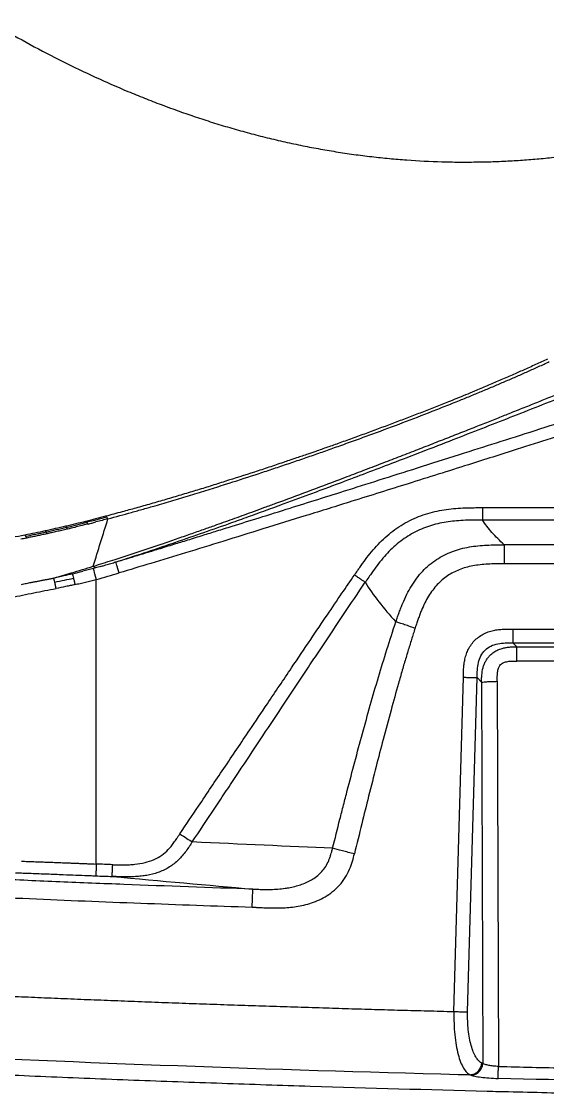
# Model space of a CAD drawing. Extents: x -50 to 28, y -10 to 124.
# Drawn here: x -34.06 to -27.75, y 1.1 to 13.97 of the extents above; entities that cross this region are included whole.
import ezdxf

# ---------------------------------------------------------------- set-up
doc = ezdxf.new("R2010")
doc.units = 0
doc.header["$MEASUREMENT"] = 0
doc.layers.add('GEOMETRY', color=2, linetype='Continuous', lineweight=25)

# ---------------------------------------------------------------- blocks, each defined once
blk = doc.blocks.new('2026 EXCURSION-ENTICE')
at = {"layer": 'GEOMETRY'}
for p, q in [((-17.046, -70.797), (-6.952, -70.797)), ((-21.807, -70.962), (-21.812, -70.963)), ((-6.952, -70.947), (-17.046, -70.947)), ((-7.215, -71.244), (-16.784, -71.244)), ((-7.215, -71.472), (-16.784, -71.472)), ((-21.683, -75.075), (-21.683, -71.659)), ((-17.853, -72.238), (-17.855, -72.245)), ((-16.681, -72.255), (-7.317, -72.255)), ((-16.681, -72.419), (-7.317, -72.419)), ((-16.681, -72.419), (-16.633, -72.468)), ((-16.633, -72.468), (-7.365, -72.468)), ((-7.365, -72.639), (-16.633, -72.639)), ((-17.388, -76.845), (-17.275, -72.833)), ((-17.224, -76.85), (-17.111, -72.837)), ((-17.111, -72.837), (-17.056, -72.894)), ((-17.056, -72.894), (-17.043, -77.469)), ((-16.868, -72.882), (-16.855, -77.504))]:
    blk.add_line(p, q, dxfattribs=at)
for points, knots in [([(-19.803, -75.376), (-20.32, -75.359), (-20.836, -75.34), (-21.608, -75.31), (-21.865, -75.3), (-22.378, -75.278), (-22.634, -75.267), (-23.401, -75.232), (-23.913, -75.208), (-24.683, -75.168), (-24.94, -75.154), (-25.455, -75.125), (-25.712, -75.11), (-26.486, -75.063), (-27.001, -75.029), (-28.031, -74.953), (-28.547, -74.911), (-29.318, -74.841), (-29.575, -74.816), (-29.961, -74.777), (-30.089, -74.763), (-30.281, -74.743), (-30.362, -74.734), (-30.446, -74.724), (-30.466, -74.722), (-30.474, -74.721), (-30.478, -74.721), (-30.49, -74.72), (-30.499, -74.719), (-30.516, -74.717), (-30.524, -74.716), (-30.54, -74.714), (-30.548, -74.713), (-30.571, -74.71), (-30.587, -74.709), (-30.632, -74.703), (-30.661, -74.7), (-30.718, -74.694), (-30.746, -74.69), (-30.804, -74.684), (-30.835, -74.68), (-30.882, -74.674), (-30.898, -74.673), (-30.93, -74.669), (-30.946, -74.667), (-30.993, -74.661), (-31.024, -74.657), (-31.07, -74.651), (-31.085, -74.649), (-31.116, -74.645), (-31.132, -74.643), (-31.155, -74.639), (-31.163, -74.638), (-31.179, -74.635), (-31.187, -74.634), (-31.211, -74.631), (-31.226, -74.628), (-31.273, -74.62), (-31.305, -74.614), (-31.587, -74.562), (-31.833, -74.497), (-32.316, -74.334), (-32.551, -74.235), (-33.006, -74.004), (-33.225, -73.873), (-33.642, -73.58), (-33.84, -73.419), (-34.211, -73.07), (-34.384, -72.882), (-34.702, -72.484), (-34.847, -72.274), (-35.105, -71.834), (-35.218, -71.605), (-35.363, -71.252), (-35.407, -71.132), (-35.486, -70.89), (-35.522, -70.767), (-35.584, -70.52), (-35.611, -70.396), (-35.638, -70.239), (-35.644, -70.207), (-35.651, -70.16), (-35.654, -70.144), (-35.658, -70.113), (-35.66, -70.098), (-35.667, -70.053), (-35.671, -70.024), (-35.676, -69.979), (-35.678, -69.964), (-35.682, -69.934), (-35.684, -69.918), (-35.686, -69.894), (-35.687, -69.887), (-35.689, -69.872), (-35.69, -69.865), (-35.692, -69.849), (-35.693, -69.841), (-35.694, -69.825), (-35.695, -69.817), (-35.7, -69.777), (-35.704, -69.744), (-35.712, -69.679), (-35.715, -69.646), (-35.723, -69.578), (-35.727, -69.544), (-35.738, -69.442), (-35.746, -69.375), (-35.755, -69.292), (-35.757, -69.276), (-35.76, -69.243), (-35.762, -69.227), (-35.765, -69.195), (-35.767, -69.18), (-35.77, -69.15), (-35.772, -69.134), (-35.777, -69.086), (-35.78, -69.054), (-35.787, -68.99), (-35.797, -68.894), (-35.807, -68.797), (-35.826, -68.605), (-35.839, -68.476), (-35.9, -67.834), (-35.943, -67.32), (-36.022, -66.292), (-36.058, -65.777), (-36.107, -65.004), (-36.122, -64.746), (-36.152, -64.231), (-36.166, -63.973), (-36.208, -63.2), (-36.233, -62.686), (-36.28, -61.662), (-36.302, -61.153), (-36.333, -60.387), (-36.343, -60.132), (-36.362, -59.621), (-36.371, -59.366), (-36.389, -58.854), (-36.398, -58.598), (-36.415, -58.084), (-36.423, -57.827), (-36.438, -57.311), (-36.446, -57.053), (-36.46, -56.537), (-36.467, -56.278), (-36.487, -55.504), (-36.5, -54.987), (-36.534, -53.437), (-36.553, -52.404), (-36.585, -50.335), (-36.598, -49.301), (-36.619, -47.233), (-36.627, -46.199), (-36.638, -44.132), (-36.641, -43.099), (-36.643, -41.549), (-36.643, -41.033), (-36.643, -40.258), (-36.643, -39.999), (-36.643, -39.676), (-36.643, -39.612), (-36.643, -39.483), (-36.643, -39.418), (-36.643, -39.29), (-36.643, -39.227), (-36.643, -39.104), (-36.643, -39.044), (-36.643, -38.985)], [0, 0, 0, 0, 0.03125, 0.03125, 0.046875, 0.046875, 0.0625, 0.0625, 0.09375, 0.09375, 0.109375, 0.109375, 0.125, 0.125, 0.15625, 0.15625, 0.1875, 0.1875, 0.203125, 0.203125, 0.210937, 0.210937, 0.214844, 0.21582, 0.216064, 0.216064, 0.216309, 0.216309, 0.216797, 0.216797, 0.217285, 0.217285, 0.217773, 0.217773, 0.21875, 0.21875, 0.220703, 0.220703, 0.222656, 0.222656, 0.224609, 0.224609, 0.225586, 0.225586, 0.226562, 0.226562, 0.228516, 0.228516, 0.229492, 0.229492, 0.230469, 0.230469, 0.230957, 0.230957, 0.231445, 0.231445, 0.232422, 0.232422, 0.234375, 0.234375, 0.25, 0.25, 0.265625, 0.265625, 0.28125, 0.28125, 0.296875, 0.296875, 0.3125, 0.3125, 0.328125, 0.328125, 0.34375, 0.34375, 0.351562, 0.351562, 0.359375, 0.359375, 0.367187, 0.367187, 0.369141, 0.369141, 0.370117, 0.370117, 0.371094, 0.371094, 0.373047, 0.373047, 0.374023, 0.374023, 0.375, 0.375, 0.375488, 0.375488, 0.375977, 0.375977, 0.376465, 0.376465, 0.376953, 0.376953, 0.378906, 0.378906, 0.380859, 0.380859, 0.382812, 0.382812, 0.386719, 0.386719, 0.387695, 0.387695, 0.388672, 0.388672, 0.389648, 0.389648, 0.390625, 0.390625, 0.392578, 0.392578, 0.394531, 0.398437, 0.398437, 0.40625, 0.40625, 0.4375, 0.4375, 0.46875, 0.46875, 0.484375, 0.484375, 0.5, 0.5, 0.53125, 0.53125, 0.5625, 0.5625, 0.578125, 0.578125, 0.59375, 0.59375, 0.609375, 0.609375, 0.625, 0.625, 0.640625, 0.640625, 0.65625, 0.65625, 0.6875, 0.6875, 0.75, 0.75, 0.8125, 0.8125, 0.875, 0.875, 0.9375, 0.9375, 0.96875, 0.96875, 0.984375, 0.984375, 0.988281, 0.988281, 0.992187, 0.992187, 0.996094, 0.996094, 1, 1, 1, 1]), ([(-24.062, -64.219), (-23.93, -64.319), (-23.796, -64.415), (-23.53, -64.6), (-23.397, -64.688), (-23.132, -64.857), (-23, -64.938), (-22.738, -65.093), (-22.607, -65.167), (-22.346, -65.309), (-22.215, -65.377), (-21.955, -65.508), (-21.825, -65.57), (-21.565, -65.689), (-21.434, -65.747), (-21.237, -65.829), (-21.171, -65.856), (-21.038, -65.909), (-20.971, -65.935), (-20.769, -66.011), (-20.632, -66.06), (-20.426, -66.129), (-20.358, -66.151), (-20.22, -66.195), (-20.151, -66.216), (-20.012, -66.256), (-19.942, -66.276), (-19.801, -66.314), (-19.73, -66.333), (-19.587, -66.368), (-19.515, -66.385), (-19.373, -66.417), (-19.301, -66.433), (-19.159, -66.462), (-19.088, -66.476), (-18.947, -66.501), (-18.876, -66.513), (-18.77, -66.531), (-18.734, -66.536), (-18.663, -66.547), (-18.627, -66.552), (-18.555, -66.562), (-18.519, -66.567), (-18.448, -66.576), (-18.412, -66.58), (-18.305, -66.592), (-18.234, -66.6), (-18.094, -66.613), (-18.025, -66.619), (-17.815, -66.634), (-17.674, -66.641), (-17.466, -66.647), (-17.397, -66.649), (-17.261, -66.65), (-17.193, -66.649), (-17.057, -66.648), (-16.989, -66.646), (-16.852, -66.642), (-16.784, -66.639), (-16.649, -66.631), (-16.583, -66.627), (-16.449, -66.617), (-16.383, -66.612), (-16.249, -66.599), (-16.182, -66.592), (-16.048, -66.577), (-15.981, -66.568), (-15.848, -66.551), (-15.782, -66.541), (-15.651, -66.521), (-15.585, -66.51), (-15.454, -66.487), (-15.387, -66.475), (-15.254, -66.45), (-15.188, -66.436), (-15.056, -66.408), (-14.99, -66.394), (-14.859, -66.364), (-14.794, -66.348), (-14.665, -66.316), (-14.6, -66.299), (-14.471, -66.264), (-14.406, -66.246), (-14.276, -66.209), (-14.21, -66.19), (-14.08, -66.15), (-14.015, -66.129), (-13.885, -66.087), (-13.821, -66.066), (-13.693, -66.022), (-13.63, -66), (-13.504, -65.955), (-13.441, -65.932), (-13.347, -65.896), (-13.316, -65.884), (-13.253, -65.86), (-13.222, -65.848), (-13.158, -65.822), (-13.126, -65.81), (-13.063, -65.784), (-13.031, -65.771), (-12.968, -65.745), (-12.936, -65.732), (-12.873, -65.705), (-12.841, -65.692), (-12.684, -65.624), (-12.56, -65.569), (-12.379, -65.484), (-12.318, -65.456), (-12.199, -65.398), (-12.14, -65.369), (-12.05, -65.325), (-12.021, -65.31), (-11.961, -65.279), (-11.931, -65.264), (-11.872, -65.234), (-11.842, -65.218), (-11.782, -65.187), (-11.752, -65.171), (-11.662, -65.123), (-11.602, -65.091), (-11.484, -65.026), (-11.426, -64.994), (-11.369, -64.961)], [0, 0, 0, 0, 0.03125, 0.03125, 0.0625, 0.0625, 0.09375, 0.09375, 0.125, 0.125, 0.15625, 0.15625, 0.1875, 0.1875, 0.21875, 0.21875, 0.234375, 0.234375, 0.25, 0.25, 0.28125, 0.28125, 0.296875, 0.296875, 0.3125, 0.3125, 0.328125, 0.328125, 0.34375, 0.34375, 0.359375, 0.359375, 0.375, 0.375, 0.390625, 0.390625, 0.40625, 0.40625, 0.414062, 0.414062, 0.421875, 0.421875, 0.429687, 0.429687, 0.4375, 0.4375, 0.453125, 0.453125, 0.46875, 0.46875, 0.5, 0.5, 0.515625, 0.515625, 0.53125, 0.53125, 0.546875, 0.546875, 0.5625, 0.5625, 0.578125, 0.578125, 0.59375, 0.59375, 0.609375, 0.609375, 0.625, 0.625, 0.640625, 0.640625, 0.65625, 0.65625, 0.671875, 0.671875, 0.6875, 0.6875, 0.703125, 0.703125, 0.71875, 0.71875, 0.734375, 0.734375, 0.75, 0.75, 0.765625, 0.765625, 0.78125, 0.78125, 0.796875, 0.796875, 0.8125, 0.8125, 0.828125, 0.828125, 0.835937, 0.835937, 0.84375, 0.84375, 0.851562, 0.851562, 0.859375, 0.859375, 0.867187, 0.867187, 0.875, 0.875, 0.90625, 0.90625, 0.921875, 0.921875, 0.9375, 0.9375, 0.945312, 0.945312, 0.953125, 0.953125, 0.960937, 0.960937, 0.96875, 0.96875, 0.984375, 0.984375, 1, 1, 1, 1]), ([(-17.298, -69.501), (-17.251, -69.482), (-17.205, -69.463), (-17.113, -69.425), (-17.068, -69.406), (-16.978, -69.369), (-16.934, -69.35), (-16.846, -69.313), (-16.803, -69.294), (-16.716, -69.257), (-16.673, -69.238), (-16.587, -69.201), (-16.544, -69.182), (-16.458, -69.143), (-16.414, -69.124), (-16.35, -69.094), (-16.328, -69.085), (-16.286, -69.065), (-16.264, -69.055), (-16.243, -69.045)], [0, 0, 0, 0, 0.125, 0.125, 0.25, 0.25, 0.375, 0.375, 0.5, 0.5, 0.625, 0.625, 0.75, 0.75, 0.875, 0.875, 0.9375, 0.9375, 1, 1, 1, 1]), ([(-16.264, -69.014), (-16.289, -69.025), (-16.312, -69.036), (-16.36, -69.058), (-16.384, -69.069), (-16.408, -69.08)], [0, 0, 0, 0, 0.5, 0.5, 1, 1, 1, 1]), ([(-17.396, -69.98), (-17.168, -69.891), (-16.94, -69.802), (-16.598, -69.668), (-16.484, -69.623), (-16.255, -69.532), (-16.14, -69.487), (-16.024, -69.441)], [0, 0, 0, 0, 0.5, 0.5, 0.75, 0.75, 1, 1, 1, 1]), ([(-16.726, -69.667), (-16.696, -69.655), (-16.636, -69.631), (-16.547, -69.596), (-16.459, -69.561), (-16.373, -69.526), (-16.289, -69.493), (-16.207, -69.459), (-16.126, -69.427), (-16.072, -69.405), (-16.046, -69.395)], [0, 0, 0, 0, 0.133715, 0.264893, 0.39357, 0.519775, 0.643524, 0.76482, 0.883654, 1, 1, 1, 1]), ([(-18.735, -70.046), (-18.673, -70.024), (-18.61, -70.001), (-18.485, -69.956), (-18.424, -69.934), (-18.241, -69.867), (-18.121, -69.822), (-17.883, -69.732), (-17.767, -69.687), (-17.59, -69.618), (-17.532, -69.594), (-17.414, -69.548), (-17.356, -69.524), (-17.298, -69.501)], [0, 0, 0, 0, 0.125, 0.125, 0.25, 0.25, 0.5, 0.5, 0.75, 0.75, 0.875, 0.875, 1, 1, 1, 1]), ([(-17.403, -69.935), (-17.371, -69.922), (-17.307, -69.897), (-17.214, -69.861), (-17.124, -69.825), (-17.038, -69.791), (-16.955, -69.758), (-16.875, -69.727), (-16.8, -69.697), (-16.75, -69.677), (-16.726, -69.667)], [0, 0, 0, 0, 0.143416, 0.281595, 0.414492, 0.542097, 0.664423, 0.781495, 0.893344, 1, 1, 1, 1]), ([(-17.26, -70.14), (-17.114, -70.094), (-16.813, -69.998), (-16.347, -69.85), (-16.027, -69.747), (-15.862, -69.695)], [0, 0, 0, 0, 0.3126475, 0.6458293, 1, 1, 1, 1]), ([(-15.816, -69.84), (-16.087, -69.926), (-16.553, -70.073), (-17.26, -70.297), (-17.922, -70.505), (-18.571, -70.708), (-19.153, -70.89), (-19.67, -71.05), (-20.153, -71.199), (-20.602, -71.337), (-21.017, -71.463), (-21.282, -71.543), (-21.409, -71.581)], [0, 0, 0, 0, 0.145722, 0.2505265, 0.3797355, 0.5007267, 0.5993106, 0.6917455, 0.7780316, 0.8581691, 0.9321585, 1, 1, 1, 1]), ([(-18.422, -69.898), (-18.477, -69.919), (-18.533, -69.939), (-18.646, -69.98), (-18.703, -70), (-18.759, -70.02)], [0, 0, 0, 0, 0.5, 0.5, 1, 1, 1, 1]), ([(-18.757, -70.458), (-18.719, -70.443), (-18.645, -70.415), (-18.534, -70.373), (-18.425, -70.331), (-18.317, -70.29), (-18.21, -70.249), (-18.105, -70.208), (-18.001, -70.168), (-17.898, -70.128), (-17.796, -70.089), (-17.696, -70.05), (-17.597, -70.011), (-17.5, -69.973), (-17.435, -69.948), (-17.403, -69.935)], [0, 0, 0, 0, 0.082904, 0.164789, 0.245661, 0.325527, 0.404396, 0.482274, 0.559167, 0.63508, 0.710017, 0.783979, 0.856965, 0.928974, 1, 1, 1, 1]), ([(-20.131, -70.517), (-20.012, -70.479), (-19.892, -70.441), (-19.714, -70.382), (-19.655, -70.363), (-19.538, -70.324), (-19.48, -70.304), (-19.364, -70.265), (-19.305, -70.245), (-19.19, -70.206), (-19.133, -70.186), (-19.02, -70.147), (-18.963, -70.127), (-18.85, -70.087), (-18.793, -70.067), (-18.735, -70.046)], [0, 0, 0, 0, 0.25, 0.25, 0.375, 0.375, 0.5, 0.5, 0.625, 0.625, 0.75, 0.75, 0.875, 0.875, 1, 1, 1, 1]), ([(-19.048, -70.122), (-19.08, -70.133), (-19.156, -70.159), (-19.263, -70.196), (-19.361, -70.229), (-19.414, -70.247), (-19.437, -70.255)], [0, 0, 0, 0, 0.24369, 0.589527, 0.822328, 1, 1, 1, 1]), ([(-19.437, -70.255), (-19.495, -70.274), (-19.552, -70.294), (-19.668, -70.332), (-19.726, -70.351), (-19.784, -70.37)], [0, 0, 0, 0, 0.5, 0.5, 1, 1, 1, 1]), ([(-18.657, -70.583), (-18.515, -70.538), (-18.219, -70.444), (-17.753, -70.297), (-17.429, -70.194), (-17.26, -70.14)], [0, 0, 0, 0, 0.3036882, 0.6371482, 1, 1, 1, 1]), ([(-20.138, -70.483), (-20.197, -70.502), (-20.255, -70.521), (-20.343, -70.548), (-20.372, -70.557), (-20.431, -70.575), (-20.461, -70.584), (-20.49, -70.593)], [0, 0, 0, 0, 0.5, 0.5, 0.75, 0.75, 1, 1, 1, 1]), ([(-20.095, -70.991), (-20.06, -70.978), (-19.989, -70.953), (-19.883, -70.915), (-19.777, -70.877), (-19.671, -70.838), (-19.565, -70.8), (-19.436, -70.753), (-19.283, -70.697), (-19.105, -70.631), (-18.924, -70.563), (-18.801, -70.517), (-18.74, -70.494)], [0, 0, 0, 0, 0.078177, 0.156361, 0.234561, 0.312783, 0.391032, 0.469313, 0.598881, 0.728524, 0.864283, 1, 1, 1, 1]), ([(-20.976, -70.774), (-20.905, -70.753), (-20.833, -70.732), (-20.727, -70.701), (-20.692, -70.69), (-20.622, -70.669), (-20.586, -70.658), (-20.516, -70.637), (-20.481, -70.626), (-20.41, -70.604), (-20.375, -70.594), (-20.306, -70.572), (-20.271, -70.561), (-20.201, -70.539), (-20.166, -70.528), (-20.131, -70.517)], [0, 0, 0, 0, 0.25, 0.25, 0.375, 0.375, 0.5, 0.5, 0.625, 0.625, 0.75, 0.75, 0.875, 0.875, 1, 1, 1, 1]), ([(-20.49, -70.593), (-20.549, -70.611), (-20.609, -70.629), (-20.698, -70.655), (-20.727, -70.664), (-20.787, -70.682), (-20.817, -70.691), (-20.847, -70.699)], [0, 0, 0, 0, 0.5, 0.5, 0.75, 0.75, 1, 1, 1, 1]), ([(-19.355, -70.802), (-19.245, -70.767), (-19.012, -70.694), (-18.779, -70.621), (-18.657, -70.583)], [0, 0, 0, 0, 0.473565, 1, 1, 1, 1]), ([(-21.543, -70.932), (-21.449, -70.906), (-21.354, -70.881), (-21.212, -70.841), (-21.165, -70.828), (-21.07, -70.801), (-21.023, -70.787), (-20.976, -70.774)], [0, 0, 0, 0, 0.5, 0.5, 0.75, 0.75, 1, 1, 1, 1]), ([(-20.847, -70.699), (-20.906, -70.717), (-20.966, -70.734), (-21.087, -70.769), (-21.147, -70.786), (-21.208, -70.803)], [0, 0, 0, 0, 0.5, 0.5, 1, 1, 1, 1]), ([(-20.234, -71.001), (-20.199, -70.989), (-20.128, -70.963), (-20.017, -70.924), (-19.902, -70.882), (-19.782, -70.838), (-19.656, -70.793), (-19.571, -70.761), (-19.527, -70.745)], [0, 0, 0, 0, 0.148566, 0.304383, 0.467445, 0.637743, 0.815264, 1, 1, 1, 1]), ([(-20.052, -71.02), (-19.944, -70.986), (-19.712, -70.914), (-19.479, -70.841), (-19.355, -70.802)], [0, 0, 0, 0, 0.4652089, 1, 1, 1, 1]), ([(-18.583, -71.606), (-18.571, -71.588), (-18.549, -71.558), (-18.506, -71.495), (-18.451, -71.419), (-18.379, -71.327), (-18.273, -71.207), (-18.126, -71.073), (-17.924, -70.946), (-17.705, -70.86), (-17.516, -70.821), (-17.366, -70.805), (-17.256, -70.799), (-17.169, -70.798), (-17.1, -70.797), (-17.066, -70.797), (-17.046, -70.797)], [0, 0, 0, 0, 0.03555, 0.060812, 0.124074, 0.18836, 0.253246, 0.383389, 0.512701, 0.640099, 0.764886, 0.826095, 0.88629, 0.945243, 0.967406, 1, 1, 1, 1]), ([(-17.046, -70.797), (-17.046, -70.815), (-17.046, -70.833), (-17.046, -70.866), (-17.046, -70.881), (-17.046, -70.908), (-17.046, -70.92), (-17.046, -70.938), (-17.046, -70.944), (-17.046, -70.947)], [0, 0, 0, 0, 0.25, 0.25, 0.5, 0.5, 0.75, 0.75, 1, 1, 1, 1]), ([(-21.719, -71.5), (-21.69, -71.405), (-21.661, -71.31), (-21.602, -71.12), (-21.573, -71.026), (-21.543, -70.932)], [0, 0, 0, 0, 0.5, 0.5, 1, 1, 1, 1]), ([(-21.543, -70.932), (-21.566, -70.938), (-21.614, -70.95), (-21.662, -70.963), (-21.687, -70.969)], [0, 0, 0, 0, 0.47755, 1, 1, 1, 1]), ([(-20.878, -71.226), (-20.848, -71.215), (-20.788, -71.195), (-20.699, -71.164), (-20.614, -71.135), (-20.532, -71.106), (-20.453, -71.079), (-20.377, -71.052), (-20.305, -71.026), (-20.258, -71.01), (-20.234, -71.001)], [0, 0, 0, 0, 0.1423134, 0.2796713, 0.4120814, 0.5395495, 0.6620774, 0.7796638, 0.8923059, 1, 1, 1, 1]), ([(-20.401, -71.128), (-20.345, -71.111), (-20.229, -71.075), (-20.113, -71.039), (-20.052, -71.02)], [0, 0, 0, 0, 0.478323, 1, 1, 1, 1]), ([(-17.046, -70.947), (-17.085, -70.947), (-17.153, -70.947), (-17.257, -70.949), (-17.355, -70.955), (-17.492, -70.97), (-17.66, -71.005), (-17.854, -71.082), (-18.033, -71.196), (-18.192, -71.341), (-18.307, -71.483), (-18.378, -71.582), (-18.419, -71.642), (-18.44, -71.673), (-18.454, -71.693)], [0, 0, 0, 0, 0.068901, 0.120314, 0.184803, 0.243156, 0.365498, 0.488169, 0.612457, 0.739452, 0.869327, 0.935045, 0.955774, 1, 1, 1, 1]), ([(-16.784, -71.244), (-16.839, -71.194), (-16.888, -71.145), (-16.975, -71.046), (-17.013, -70.996), (-17.046, -70.947)], [0, 0, 0, 0, 0.5, 0.5, 1, 1, 1, 1]), ([(-22.531, -71.14), (-22.533, -71.137), (-22.535, -71.134), (-22.538, -71.13), (-22.54, -71.128), (-22.541, -71.127)], [0, 0, 0, 0, 0.5, 0.5, 1, 1, 1, 1]), ([(-22.519, -71.162), (-22.521, -71.159), (-22.523, -71.155), (-22.527, -71.147), (-22.529, -71.143), (-22.531, -71.14)], [0, 0, 0, 0, 0.5, 0.5, 1, 1, 1, 1]), ([(-22.294, -71.115), (-22.313, -71.119), (-22.351, -71.127), (-22.408, -71.139), (-22.464, -71.151), (-22.501, -71.158), (-22.519, -71.162)], [0, 0, 0, 0, 0.254964, 0.50661, 0.75495, 1, 1, 1, 1]), ([(-22.03, -71.055), (-22.053, -71.06), (-22.097, -71.07), (-22.16, -71.085), (-22.218, -71.098), (-22.255, -71.106), (-22.273, -71.11)], [0, 0, 0, 0, 0.284281, 0.545651, 0.784198, 1, 1, 1, 1]), ([(-20.75, -71.236), (-20.695, -71.219), (-20.578, -71.183), (-20.462, -71.147), (-20.401, -71.128)], [0, 0, 0, 0, 0.473967, 1, 1, 1, 1]), ([(-21.099, -71.343), (-21.045, -71.326), (-20.928, -71.291), (-20.812, -71.255), (-20.75, -71.236)], [0, 0, 0, 0, 0.467115, 1, 1, 1, 1]), ([(-18.085, -72.166), (-18.078, -72.147), (-18.066, -72.11), (-18.046, -72.054), (-18.026, -72), (-17.996, -71.926), (-17.956, -71.838), (-17.9, -71.737), (-17.837, -71.644), (-17.765, -71.559), (-17.686, -71.483), (-17.599, -71.419), (-17.506, -71.365), (-17.409, -71.323), (-17.308, -71.29), (-17.205, -71.268), (-17.1, -71.254), (-16.996, -71.246), (-16.89, -71.244), (-16.82, -71.244), (-16.784, -71.244)], [0, 0, 0, 0, 0.035236, 0.066676, 0.101294, 0.133975, 0.202215, 0.266335, 0.331283, 0.394357, 0.456422, 0.51816, 0.578296, 0.639431, 0.698564, 0.760025, 0.818518, 0.880849, 0.937112, 1, 1, 1, 1]), ([(-16.784, -71.244), (-16.784, -71.248), (-16.784, -71.258), (-16.784, -71.285), (-16.784, -71.302), (-16.784, -71.343), (-16.784, -71.367), (-16.784, -71.418), (-16.784, -71.445), (-16.784, -71.472)], [0, 0, 0, 0, 0.25, 0.25, 0.5, 0.5, 0.75, 0.75, 1, 1, 1, 1]), ([(-21.448, -71.449), (-21.421, -71.441), (-21.362, -71.423), (-21.304, -71.405), (-21.274, -71.396)], [0, 0, 0, 0, 0.475333, 1, 1, 1, 1]), ([(-21.274, -71.396), (-21.246, -71.388), (-21.188, -71.37), (-21.129, -71.352), (-21.099, -71.343)], [0, 0, 0, 0, 0.479448, 1, 1, 1, 1]), ([(-21.683, -71.659), (-21.687, -71.643), (-21.692, -71.628), (-21.699, -71.599), (-21.703, -71.585), (-21.709, -71.562), (-21.712, -71.551), (-21.716, -71.536), (-21.717, -71.53), (-21.718, -71.528)], [0, 0, 0, 0, 0.25, 0.25, 0.5, 0.5, 0.75, 0.75, 1, 1, 1, 1]), ([(-21.63, -71.503), (-21.617, -71.499), (-21.597, -71.493), (-21.576, -71.487), (-21.569, -71.485)], [0, 0, 0, 0, 0.654413, 1, 1, 1, 1]), ([(-21.569, -71.485), (-21.559, -71.482), (-21.538, -71.476), (-21.518, -71.47), (-21.509, -71.467)], [0, 0, 0, 0, 0.531454, 1, 1, 1, 1]), ([(-21.509, -71.467), (-21.498, -71.464), (-21.478, -71.458), (-21.458, -71.452), (-21.448, -71.449)], [0, 0, 0, 0, 0.50923, 1, 1, 1, 1]), ([(-21.409, -71.581), (-21.414, -71.564), (-21.419, -71.548), (-21.428, -71.517), (-21.432, -71.503), (-21.439, -71.479), (-21.442, -71.469), (-21.447, -71.454), (-21.448, -71.45), (-21.448, -71.449)], [0, 0, 0, 0, 0.25, 0.25, 0.5, 0.5, 0.75, 0.75, 1, 1, 1, 1]), ([(-16.784, -71.472), (-16.817, -71.472), (-16.883, -71.472), (-16.98, -71.475), (-17.073, -71.482), (-17.189, -71.499), (-17.298, -71.529), (-17.398, -71.574), (-17.467, -71.615), (-17.531, -71.664), (-17.611, -71.741), (-17.681, -71.835), (-17.74, -71.943), (-17.773, -72.017), (-17.799, -72.082), (-17.817, -72.131), (-17.835, -72.184), (-17.847, -72.219), (-17.853, -72.238)], [0, 0, 0, 0, 0.068652, 0.135881, 0.200056, 0.261406, 0.37683, 0.432228, 0.486574, 0.541632, 0.597406, 0.716786, 0.780674, 0.850283, 0.885259, 0.923106, 0.958292, 1, 1, 1, 1]), ([(-22.465, -71.695), (-22.452, -71.692), (-22.427, -71.687), (-22.389, -71.68), (-22.351, -71.673), (-22.312, -71.665), (-22.273, -71.658), (-22.234, -71.65), (-22.208, -71.645), (-22.194, -71.643)], [0, 0, 0, 0, 0.1399178, 0.2807979, 0.4226515, 0.5654891, 0.7093204, 0.8541546, 1, 1, 1, 1]), ([(-21.97, -71.592), (-21.968, -71.597), (-21.967, -71.604), (-21.962, -71.622), (-21.96, -71.632), (-21.957, -71.645)], [0, 0, 0, 0, 0.5, 0.5, 1, 1, 1, 1]), ([(-21.957, -71.645), (-21.954, -71.656), (-21.951, -71.668), (-21.946, -71.694), (-21.943, -71.707), (-21.94, -71.721)], [0, 0, 0, 0, 0.5, 0.5, 1, 1, 1, 1]), ([(-21.94, -71.721), (-21.929, -71.719), (-21.919, -71.716), (-21.897, -71.711), (-21.887, -71.709), (-21.854, -71.702), (-21.833, -71.696), (-21.769, -71.681), (-21.726, -71.67), (-21.683, -71.659)], [0, 0, 0, 0, 0.125, 0.125, 0.25, 0.25, 0.5, 0.5, 1, 1, 1, 1]), ([(-20.679, -74.713), (-20.605, -74.602), (-20.429, -74.34), (-20.149, -73.924), (-19.873, -73.515), (-19.602, -73.112), (-19.358, -72.749), (-19.118, -72.394), (-18.917, -72.095), (-18.742, -71.838), (-18.633, -71.679), (-18.583, -71.606)], [0, 0, 0, 0, 0.107252, 0.25204, 0.401312, 0.502525, 0.640884, 0.750919, 0.846054, 0.92908, 1, 1, 1, 1]), ([(-18.454, -71.693), (-18.458, -71.691), (-18.464, -71.686), (-18.48, -71.675), (-18.49, -71.669), (-18.514, -71.653), (-18.527, -71.644), (-18.554, -71.626), (-18.568, -71.616), (-18.583, -71.606)], [0, 0, 0, 0, 0.25, 0.25, 0.5, 0.5, 0.75, 0.75, 1, 1, 1, 1]), ([(-22.583, -71.718), (-22.573, -71.716), (-22.553, -71.712), (-22.524, -71.706), (-22.494, -71.7), (-22.474, -71.696), (-22.465, -71.695)], [0, 0, 0, 0, 0.250657, 0.500867, 0.750643, 1, 1, 1, 1]), ([(-22.166, -71.768), (-22.168, -71.754), (-22.171, -71.74), (-22.177, -71.714), (-22.179, -71.702), (-22.182, -71.69)], [0, 0, 0, 0, 0.5, 0.5, 1, 1, 1, 1]), ([(-20.531, -74.81), (-20.443, -74.679), (-20.356, -74.548), (-20.247, -74.384), (-20.225, -74.352), (-20.182, -74.286), (-20.16, -74.254), (-20.116, -74.188), (-20.095, -74.155), (-20.051, -74.089), (-20.029, -74.057), (-19.92, -73.893), (-19.833, -73.762), (-19.66, -73.502), (-19.574, -73.372), (-19.402, -73.113), (-19.316, -72.984), (-19.209, -72.823), (-19.187, -72.791), (-19.144, -72.726), (-19.123, -72.694), (-19.058, -72.597), (-19.015, -72.532), (-18.886, -72.339), (-18.8, -72.209), (-18.628, -71.951), (-18.541, -71.822), (-18.454, -71.693)], [0, 0, 0, 0, 0.125, 0.125, 0.15625, 0.15625, 0.1875, 0.1875, 0.21875, 0.21875, 0.25, 0.25, 0.375, 0.375, 0.5, 0.5, 0.625, 0.625, 0.65625, 0.65625, 0.6875, 0.6875, 0.75, 0.75, 0.875, 0.875, 1, 1, 1, 1]), ([(-18.454, -71.693), (-18.406, -71.77), (-18.352, -71.848), (-18.229, -72.006), (-18.161, -72.086), (-18.085, -72.166)], [0, 0, 0, 0, 0.5, 0.5, 1, 1, 1, 1]), ([(-18.845, -74.885), (-18.816, -74.769), (-18.787, -74.653), (-18.743, -74.481), (-18.729, -74.423), (-18.699, -74.308), (-18.684, -74.25), (-18.639, -74.078), (-18.609, -73.963), (-18.549, -73.735), (-18.518, -73.621), (-18.425, -73.282), (-18.362, -73.057), (-18.262, -72.722), (-18.228, -72.61), (-18.158, -72.388), (-18.122, -72.277), (-18.085, -72.166)], [0, 0, 0, 0, 0.125, 0.125, 0.1875, 0.1875, 0.25, 0.25, 0.375, 0.375, 0.5, 0.5, 0.75, 0.75, 0.875, 0.875, 1, 1, 1, 1]), ([(-17.855, -72.245), (-17.88, -72.237), (-17.905, -72.228), (-17.953, -72.211), (-17.976, -72.204), (-18.016, -72.19), (-18.035, -72.183), (-18.065, -72.173), (-18.077, -72.169), (-18.085, -72.166)], [0, 0, 0, 0, 0.25, 0.25, 0.5, 0.5, 0.75, 0.75, 1, 1, 1, 1]), ([(-17.855, -72.245), (-17.862, -72.267), (-17.877, -72.312), (-17.898, -72.38), (-17.92, -72.451), (-17.942, -72.522), (-17.964, -72.596), (-17.987, -72.671), (-18.009, -72.748), (-18.032, -72.827), (-18.078, -72.987), (-18.147, -73.237), (-18.236, -73.57), (-18.326, -73.915), (-18.411, -74.253), (-18.498, -74.603), (-18.554, -74.833), (-18.584, -74.954)], [0, 0, 0, 0, 0.024899, 0.050422, 0.07657, 0.103344, 0.130742, 0.158767, 0.187419, 0.216697, 0.246603, 0.364807, 0.494664, 0.614954, 0.746276, 0.867535, 1, 1, 1, 1]), ([(-17.275, -72.833), (-17.275, -72.825), (-17.275, -72.809), (-17.274, -72.775), (-17.272, -72.73), (-17.267, -72.674), (-17.257, -72.614), (-17.24, -72.553), (-17.214, -72.492), (-17.179, -72.435), (-17.134, -72.384), (-17.081, -72.34), (-17.023, -72.307), (-16.962, -72.282), (-16.901, -72.267), (-16.84, -72.259), (-16.784, -72.255), (-16.739, -72.255), (-16.705, -72.255), (-16.689, -72.255), (-16.681, -72.255)], [0, 0, 0, 0, 0.024458, 0.050168, 0.10491, 0.163483, 0.225456, 0.293482, 0.358462, 0.429757, 0.499951, 0.570107, 0.641458, 0.706415, 0.77448, 0.83648, 0.895068, 0.949824, 0.97555, 1, 1, 1, 1]), ([(-16.681, -72.255), (-16.681, -72.273), (-16.681, -72.291), (-16.681, -72.324), (-16.681, -72.341), (-16.681, -72.37), (-16.681, -72.383), (-16.681, -72.404), (-16.681, -72.413), (-16.681, -72.419)], [0, 0, 0, 0, 0.25, 0.25, 0.5, 0.5, 0.75, 0.75, 1, 1, 1, 1]), ([(-17.111, -72.837), (-17.11, -72.807), (-17.11, -72.776), (-17.105, -72.716), (-17.101, -72.686), (-17.087, -72.629), (-17.078, -72.601), (-17.051, -72.55), (-17.034, -72.527), (-16.994, -72.487), (-16.97, -72.471), (-16.918, -72.446), (-16.89, -72.437), (-16.832, -72.425), (-16.803, -72.422), (-16.742, -72.419), (-16.712, -72.419), (-16.681, -72.419)], [0, 0, 0, 0, 0.125, 0.125, 0.25, 0.25, 0.375, 0.375, 0.5, 0.5, 0.625, 0.625, 0.75, 0.75, 0.875, 0.875, 1, 1, 1, 1]), ([(-17.056, -72.894), (-17.056, -72.893), (-17.056, -72.889), (-17.056, -72.882), (-17.056, -72.869), (-17.056, -72.843), (-17.053, -72.792), (-17.044, -72.734), (-17.026, -72.678), (-17.008, -72.64), (-16.985, -72.604), (-16.953, -72.567), (-16.912, -72.532), (-16.862, -72.504), (-16.813, -72.487), (-16.767, -72.476), (-16.728, -72.471), (-16.694, -72.469), (-16.664, -72.468), (-16.644, -72.468), (-16.633, -72.468)], [0, 0, 0, 0, 0.005774, 0.016541, 0.030163, 0.062025, 0.125903, 0.252718, 0.313352, 0.376694, 0.435394, 0.497947, 0.584962, 0.666419, 0.742887, 0.806872, 0.870282, 0.912671, 0.955927, 1, 1, 1, 1]), ([(-16.633, -72.639), (-16.633, -72.62), (-16.633, -72.601), (-16.633, -72.566), (-16.633, -72.549), (-16.633, -72.519), (-16.633, -72.506), (-16.633, -72.484), (-16.633, -72.475), (-16.633, -72.468)], [0, 0, 0, 0, 0.25, 0.25, 0.5, 0.5, 0.75, 0.75, 1, 1, 1, 1]), ([(-16.868, -72.882), (-16.868, -72.881), (-16.868, -72.879), (-16.868, -72.876), (-16.868, -72.874), (-16.868, -72.869), (-16.868, -72.865), (-16.868, -72.855), (-16.868, -72.848), (-16.868, -72.829), (-16.868, -72.816), (-16.866, -72.782), (-16.864, -72.763), (-16.857, -72.73), (-16.852, -72.717), (-16.842, -72.696), (-16.837, -72.688), (-16.823, -72.674), (-16.816, -72.668), (-16.796, -72.657), (-16.784, -72.652), (-16.753, -72.645), (-16.734, -72.642), (-16.701, -72.64), (-16.689, -72.639), (-16.669, -72.639), (-16.663, -72.639), (-16.652, -72.639), (-16.649, -72.639), (-16.643, -72.639), (-16.641, -72.639), (-16.639, -72.639), (-16.638, -72.639), (-16.635, -72.639), (-16.634, -72.639), (-16.633, -72.639)], [0, 0, 0, 0, 0.007813, 0.007813, 0.015625, 0.015625, 0.03125, 0.03125, 0.0625, 0.0625, 0.125, 0.125, 0.25, 0.25, 0.375, 0.375, 0.5, 0.5, 0.625, 0.625, 0.75, 0.75, 0.875, 0.875, 0.9375, 0.9375, 0.96875, 0.96875, 0.984375, 0.984375, 0.992188, 0.992188, 0.996094, 0.996094, 1, 1, 1, 1]), ([(-17.275, -72.833), (-17.257, -72.833), (-17.24, -72.834), (-17.206, -72.835), (-17.19, -72.835), (-17.161, -72.836), (-17.148, -72.836), (-17.126, -72.837), (-17.117, -72.837), (-17.111, -72.837)], [0, 0, 0, 0, 0.25, 0.25, 0.5, 0.5, 0.75, 0.75, 1, 1, 1, 1]), ([(-17.056, -72.894), (-17.049, -72.892), (-17.039, -72.891), (-17.015, -72.888), (-17, -72.887), (-16.966, -72.885), (-16.948, -72.884), (-16.909, -72.883), (-16.889, -72.882), (-16.868, -72.882)], [0, 0, 0, 0, 0.25, 0.25, 0.5, 0.5, 0.75, 0.75, 1, 1, 1, 1]), ([(-21.486, -75.083), (-21.474, -75.083), (-21.449, -75.084), (-21.414, -75.085), (-21.382, -75.086), (-21.338, -75.086), (-21.284, -75.084), (-21.2, -75.077), (-21.1, -75.061), (-20.99, -75.026), (-20.895, -74.972), (-20.83, -74.915), (-20.784, -74.862), (-20.75, -74.817), (-20.722, -74.776), (-20.698, -74.741), (-20.686, -74.722), (-20.679, -74.713)], [0, 0, 0, 0, 0.039904, 0.077023, 0.111363, 0.142929, 0.214677, 0.28073, 0.410959, 0.532499, 0.645219, 0.752778, 0.806163, 0.865736, 0.929157, 0.963535, 1, 1, 1, 1]), ([(-20.679, -74.713), (-20.651, -74.731), (-20.623, -74.75), (-20.572, -74.783), (-20.549, -74.798), (-20.531, -74.81)], [0, 0, 0, 0, 0.5, 0.5, 1, 1, 1, 1]), ([(-20.531, -74.81), (-20.532, -74.812), (-20.536, -74.817), (-20.544, -74.829), (-20.557, -74.85), (-20.581, -74.885), (-20.616, -74.934), (-20.66, -74.988), (-20.709, -75.038), (-20.761, -75.082), (-20.818, -75.12), (-20.879, -75.152), (-20.964, -75.186), (-21.053, -75.208), (-21.144, -75.221), (-21.219, -75.227), (-21.303, -75.23), (-21.396, -75.228), (-21.459, -75.226), (-21.492, -75.224)], [0, 0, 0, 0, 0.0048693, 0.01783, 0.0388745, 0.0705188, 0.1335954, 0.1984797, 0.2583803, 0.3202979, 0.3814513, 0.4420551, 0.5040414, 0.6271691, 0.6874083, 0.7513616, 0.829918, 0.9128429, 1, 1, 1, 1]), ([(-19.803, -75.376), (-19.794, -75.377), (-19.775, -75.377), (-19.746, -75.378), (-19.716, -75.379), (-19.683, -75.38), (-19.641, -75.38), (-19.58, -75.38), (-19.502, -75.376), (-19.424, -75.368), (-19.35, -75.356), (-19.283, -75.34), (-19.213, -75.318), (-19.147, -75.292), (-19.083, -75.257), (-19.024, -75.215), (-18.971, -75.164), (-18.926, -75.104), (-18.897, -75.047), (-18.878, -74.999), (-18.866, -74.963), (-18.856, -74.924), (-18.849, -74.899), (-18.845, -74.885)], [0, 0, 0, 0, 0.022953, 0.047255, 0.072902, 0.099886, 0.128198, 0.179339, 0.2523, 0.324053, 0.375185, 0.440704, 0.497026, 0.561283, 0.618513, 0.682209, 0.741308, 0.804094, 0.868244, 0.899671, 0.933719, 0.963757, 1, 1, 1, 1]), ([(-18.584, -74.954), (-18.633, -74.941), (-18.683, -74.928), (-18.773, -74.904), (-18.813, -74.893), (-18.845, -74.885)], [0, 0, 0, 0, 0.5, 0.5, 1, 1, 1, 1]), ([(-30.501, -74.936), (-30.473, -74.939), (-30.445, -74.942), (-30.389, -74.948), (-30.306, -74.957), (-30.222, -74.966), (-30.055, -74.984), (-29.944, -74.996), (-29.61, -75.03), (-29.387, -75.051), (-28.718, -75.113), (-28.271, -75.15), (-27.378, -75.219), (-26.932, -75.25), (-26.262, -75.293), (-26.039, -75.307), (-25.592, -75.334), (-25.369, -75.346), (-24.923, -75.371), (-24.701, -75.383), (-24.257, -75.406), (-24.035, -75.418), (-23.37, -75.45), (-22.927, -75.471), (-22.262, -75.499), (-22.04, -75.509), (-21.596, -75.527), (-21.373, -75.536), (-20.704, -75.561), (-20.257, -75.577), (-19.811, -75.592)], [0, 0, 0, 0, 0.007813, 0.007813, 0.015625, 0.03125, 0.03125, 0.0625, 0.0625, 0.125, 0.125, 0.25, 0.25, 0.375, 0.375, 0.4375, 0.4375, 0.5, 0.5, 0.5625, 0.5625, 0.625, 0.625, 0.75, 0.75, 0.8125, 0.8125, 0.875, 0.875, 1, 1, 1, 1]), ([(-19.811, -75.593), (-19.808, -75.593), (-19.804, -75.593), (-19.797, -75.593), (-19.794, -75.593), (-19.786, -75.593), (-19.783, -75.594), (-19.776, -75.594), (-19.772, -75.594), (-19.762, -75.595), (-19.756, -75.595), (-19.743, -75.595), (-19.736, -75.596), (-19.704, -75.597), (-19.677, -75.599), (-19.595, -75.602), (-19.539, -75.603), (-19.424, -75.6), (-19.365, -75.596), (-19.244, -75.58), (-19.183, -75.568), (-19.089, -75.539), (-19.058, -75.528), (-18.996, -75.501), (-18.965, -75.486), (-18.904, -75.45), (-18.874, -75.429), (-18.816, -75.383), (-18.788, -75.357), (-18.738, -75.3), (-18.714, -75.269), (-18.674, -75.204), (-18.656, -75.171), (-18.628, -75.104), (-18.616, -75.071), (-18.597, -75.009), (-18.59, -74.979), (-18.584, -74.954)], [0, 0, 0, 0, 0.007813, 0.007813, 0.015625, 0.015625, 0.023438, 0.023438, 0.03125, 0.03125, 0.046875, 0.046875, 0.0625, 0.0625, 0.125, 0.125, 0.25, 0.25, 0.375, 0.375, 0.5, 0.5, 0.5625, 0.5625, 0.625, 0.625, 0.6875, 0.6875, 0.75, 0.75, 0.8125, 0.8125, 0.875, 0.875, 0.9375, 0.9375, 1, 1, 1, 1]), ([(-22.582, -75.041), (-22.57, -75.042), (-22.545, -75.042), (-22.507, -75.044), (-22.47, -75.045), (-22.432, -75.046), (-22.394, -75.048), (-22.356, -75.049), (-22.318, -75.05), (-22.28, -75.052), (-22.242, -75.053), (-22.204, -75.054), (-22.166, -75.056), (-22.127, -75.057), (-22.102, -75.058), (-22.089, -75.059)], [0, 0, 0, 0, 0.076418, 0.152879, 0.229396, 0.305979, 0.38264, 0.45939, 0.536239, 0.613199, 0.69028, 0.767492, 0.844843, 0.922343, 1, 1, 1, 1]), ([(-22.089, -75.059), (-22.074, -75.059), (-22.043, -75.061), (-21.997, -75.062), (-21.948, -75.064), (-21.896, -75.066), (-21.843, -75.068), (-21.807, -75.07), (-21.789, -75.071)], [0, 0, 0, 0, 0.14915, 0.305239, 0.468317, 0.638436, 0.815645, 1, 1, 1, 1]), ([(-21.683, -75.075), (-21.684, -75.093), (-21.685, -75.111), (-21.686, -75.144), (-21.687, -75.16), (-21.688, -75.186), (-21.688, -75.196), (-21.689, -75.211), (-21.689, -75.216), (-21.689, -75.217)], [0, 0, 0, 0, 0.25, 0.25, 0.5, 0.5, 0.75, 0.75, 1, 1, 1, 1]), ([(-21.492, -75.224), (-21.492, -75.223), (-21.492, -75.219), (-21.491, -75.204), (-21.491, -75.193), (-21.49, -75.167), (-21.489, -75.152), (-21.488, -75.119), (-21.487, -75.101), (-21.486, -75.083)], [0, 0, 0, 0, 0.25, 0.25, 0.5, 0.5, 0.75, 0.75, 1, 1, 1, 1]), ([(-19.811, -75.593), (-19.81, -75.565), (-19.809, -75.538), (-19.807, -75.487), (-19.806, -75.463), (-19.805, -75.424), (-19.804, -75.407), (-19.804, -75.385), (-19.803, -75.378), (-19.803, -75.376)], [0, 0, 0, 0, 0.25, 0.25, 0.5, 0.5, 0.75, 0.75, 1, 1, 1, 1]), ([(-23.201, -76.64), (-23.098, -76.644), (-22.891, -76.654), (-22.579, -76.667), (-22.265, -76.681), (-21.947, -76.694), (-21.627, -76.707), (-21.304, -76.719), (-20.978, -76.732), (-20.649, -76.744), (-20.317, -76.756), (-19.983, -76.767), (-19.646, -76.778), (-19.306, -76.789), (-19.078, -76.796), (-18.964, -76.8)], [0, 0, 0, 0, 0.072952, 0.146566, 0.220841, 0.295778, 0.371377, 0.447637, 0.524559, 0.602144, 0.68039, 0.759299, 0.83887, 0.919104, 1, 1, 1, 1]), ([(-31.379, -76.79), (-29.535, -77.011), (-27.525, -77.163), (-24.979, -77.306), (-22.3, -77.445), (-19.537, -77.542), (-17.242, -77.602), (-17.195, -77.603)], [0.1658694, 0.1658694, 0.1658694, 0.1658694, 0.3133182, 0.3210337, 0.3518957, 0.5062059, 0.5094445, 0.5094445, 0.5094445, 0.5094445]), ([(-18.964, -76.8), (-18.861, -76.803), (-18.653, -76.81), (-18.34, -76.819), (-18.025, -76.828), (-17.707, -76.837), (-17.495, -76.842), (-17.388, -76.845)], [0, 0, 0, 0, 0.196921, 0.395381, 0.595381, 0.796921, 1, 1, 1, 1]), ([(-17.388, -76.845), (-17.389, -76.893), (-17.389, -76.941), (-17.386, -77.034), (-17.383, -77.08), (-17.375, -77.168), (-17.369, -77.21), (-17.355, -77.289), (-17.347, -77.325), (-17.32, -77.427), (-17.298, -77.482), (-17.261, -77.544), (-17.249, -77.561), (-17.229, -77.581), (-17.222, -77.587), (-17.212, -77.594), (-17.207, -77.597), (-17.201, -77.601), (-17.198, -77.602), (-17.197, -77.602), (-17.196, -77.603), (-17.196, -77.603), (-17.195, -77.603), (-17.195, -77.603)], [0, 0, 0, 0, 0.125, 0.125, 0.25, 0.25, 0.375, 0.375, 0.5, 0.5, 0.75, 0.75, 0.875, 0.875, 0.9375, 0.9375, 0.96875, 0.984375, 0.992188, 0.992188, 0.996094, 0.996094, 1, 1, 1, 1]), ([(-17.388, -76.845), (-17.37, -76.846), (-17.353, -76.846), (-17.319, -76.847), (-17.303, -76.848), (-17.274, -76.848), (-17.261, -76.849), (-17.239, -76.849), (-17.23, -76.85), (-17.224, -76.85)], [0, 0, 0, 0, 0.25, 0.25, 0.5, 0.5, 0.75, 0.75, 1, 1, 1, 1]), ([(-17.055, -77.464), (-17.058, -77.462), (-17.061, -77.46), (-17.067, -77.456), (-17.07, -77.454), (-17.079, -77.447), (-17.085, -77.442), (-17.103, -77.423), (-17.114, -77.408), (-17.147, -77.355), (-17.166, -77.308), (-17.197, -77.198), (-17.209, -77.134), (-17.22, -77.031), (-17.222, -76.996), (-17.225, -76.923), (-17.225, -76.887), (-17.224, -76.85)], [0, 0, 0, 0, 0.03125, 0.03125, 0.0625, 0.0625, 0.125, 0.125, 0.25, 0.25, 0.5, 0.5, 0.75, 0.75, 0.875, 0.875, 1, 1, 1, 1]), ([(-17.195, -77.603), (-17.177, -77.603), (-17.16, -77.599), (-17.127, -77.585), (-17.112, -77.575), (-17.087, -77.549), (-17.076, -77.533), (-17.061, -77.5), (-17.056, -77.482), (-17.055, -77.464)], [0, 0, 0, 0, 0.25, 0.25, 0.5, 0.5, 0.75, 0.75, 1, 1, 1, 1]), ([(-19.113, -77.744), (-19.466, -77.733), (-19.82, -77.722), (-20.35, -77.703), (-20.527, -77.697), (-20.88, -77.684), (-21.057, -77.678), (-21.41, -77.664), (-21.586, -77.657), (-21.937, -77.643), (-22.113, -77.636), (-22.637, -77.614), (-22.985, -77.599), (-23.333, -77.583)], [0, 0, 0, 0, 0.25, 0.25, 0.375, 0.375, 0.5, 0.5, 0.625, 0.625, 0.75, 0.75, 1, 1, 1, 1]), ([(-17.182, -77.608), (-17.165, -77.608), (-17.148, -77.604), (-17.115, -77.59), (-17.1, -77.579), (-17.074, -77.554), (-17.064, -77.538), (-17.048, -77.505), (-17.044, -77.487), (-17.043, -77.469)], [0, 0, 0, 0, 0.25, 0.25, 0.5, 0.5, 0.75, 0.75, 1, 1, 1, 1]), ([(-16.855, -77.504), (-16.875, -77.503), (-16.896, -77.502), (-16.935, -77.497), (-16.954, -77.495), (-16.987, -77.488), (-17.002, -77.485), (-17.026, -77.477), (-17.036, -77.473), (-17.043, -77.469)], [0, 0, 0, 0, 0.25, 0.25, 0.5, 0.5, 0.75, 0.75, 1, 1, 1, 1]), ([(-16.858, -77.648), (-16.858, -77.646), (-16.858, -77.64), (-16.858, -77.624), (-16.857, -77.613), (-16.857, -77.587), (-16.856, -77.572), (-16.855, -77.539), (-16.855, -77.522), (-16.855, -77.504)], [0, 0, 0, 0, 0.25, 0.25, 0.5, 0.5, 0.75, 0.75, 1, 1, 1, 1]), ([(-16.855, -77.504), (-16.72, -77.507), (-16.449, -77.514), (-16.041, -77.524), (-15.63, -77.533), (-15.215, -77.542), (-14.796, -77.551), (-14.374, -77.56), (-13.949, -77.568), (-13.52, -77.576), (-13.087, -77.583), (-12.651, -77.59), (-12.211, -77.597), (-11.768, -77.604), (-11.322, -77.61), (-10.871, -77.616), (-10.418, -77.621), (-9.96, -77.627), (-9.5, -77.632), (-9.035, -77.636), (-8.568, -77.641), (-8.096, -77.645), (-7.621, -77.648), (-7.304, -77.65), (-7.144, -77.652)], [0, 0, 0, 0, 0.041654, 0.08367, 0.126048, 0.168787, 0.211888, 0.255352, 0.299176, 0.343363, 0.387912, 0.432823, 0.478096, 0.523731, 0.569728, 0.616087, 0.662808, 0.709892, 0.757337, 0.805145, 0.853315, 0.901848, 0.950743, 1, 1, 1, 1]), ([(-17.182, -77.608), (-17.172, -77.613), (-17.157, -77.618), (-17.117, -77.626), (-17.092, -77.63), (-17.035, -77.637), (-17.002, -77.64), (-16.933, -77.645), (-16.896, -77.647), (-16.858, -77.648)], [0, 0, 0, 0, 0.25, 0.25, 0.5, 0.5, 0.75, 0.75, 1, 1, 1, 1]), ([(-7.145, -77.795), (-7.55, -77.793), (-7.955, -77.79), (-8.765, -77.783), (-9.169, -77.779), (-9.978, -77.771), (-10.383, -77.766), (-11.192, -77.756), (-11.597, -77.75), (-12.406, -77.738), (-12.811, -77.732), (-13.621, -77.718), (-14.025, -77.71), (-15.239, -77.686), (-16.049, -77.668), (-16.858, -77.648)], [0, 0, 0, 0, 0.125, 0.125, 0.25, 0.25, 0.375, 0.375, 0.5, 0.5, 0.625, 0.625, 0.75, 0.75, 1, 1, 1, 1])]:
    blk.add_open_spline(points, degree=3, knots=knots, dxfattribs=at)
for points in [[(-16.408, -69.08), (-16.457, -69.103), (-16.505, -69.125), (-16.554, -69.146)], [(-16.689, -69.206), (-16.74, -69.229), (-16.792, -69.251), (-16.843, -69.273)], [(-16.554, -69.146), (-16.599, -69.166), (-16.644, -69.186), (-16.689, -69.206)], [(-16.991, -69.336), (-17.041, -69.358), (-17.091, -69.379), (-17.142, -69.4)], [(-16.843, -69.273), (-16.892, -69.294), (-16.941, -69.315), (-16.991, -69.336)], [(-17.251, -69.445), (-17.318, -69.472), (-17.386, -69.5), (-17.455, -69.528)], [(-17.142, -69.4), (-17.178, -69.415), (-17.214, -69.43), (-17.251, -69.445)], [(-17.614, -69.591), (-17.668, -69.612), (-17.721, -69.633), (-17.774, -69.654)], [(-17.455, -69.528), (-17.508, -69.549), (-17.561, -69.57), (-17.614, -69.591)], [(-17.933, -69.715), (-17.986, -69.735), (-18.04, -69.756), (-18.094, -69.776)], [(-17.774, -69.654), (-17.827, -69.674), (-17.88, -69.695), (-17.933, -69.715)], [(-18.094, -69.776), (-18.202, -69.817), (-18.311, -69.858), (-18.422, -69.898)], [(-18.133, -70.264), (-17.888, -70.17), (-17.642, -70.076), (-17.396, -69.98)], [(-18.908, -70.073), (-18.955, -70.089), (-19.002, -70.106), (-19.048, -70.122)], [(-18.759, -70.02), (-18.809, -70.038), (-18.859, -70.056), (-18.908, -70.073)], [(-19.784, -70.37), (-19.901, -70.408), (-20.02, -70.446), (-20.138, -70.483)], [(-18.74, -70.494), (-18.538, -70.418), (-18.336, -70.342), (-18.133, -70.264)], [(-19.527, -70.745), (-19.27, -70.651), (-19.013, -70.555), (-18.757, -70.458)], [(-21.571, -70.901), (-21.611, -70.911), (-21.651, -70.922), (-21.691, -70.932)], [(-21.373, -70.848), (-21.439, -70.866), (-21.505, -70.884), (-21.571, -70.901)], [(-21.558, -70.912), (-21.563, -70.907), (-21.567, -70.903), (-21.571, -70.901)], [(-21.208, -70.803), (-21.263, -70.818), (-21.318, -70.833), (-21.373, -70.848)], [(-22.052, -71.021), (-22.134, -71.04), (-22.217, -71.059), (-22.298, -71.077)], [(-21.812, -70.963), (-21.891, -70.983), (-21.972, -71.002), (-22.052, -71.021)], [(-22.04, -71.033), (-22.045, -71.027), (-22.049, -71.023), (-22.052, -71.021)], [(-22.04, -71.033), (-21.958, -71.014), (-21.877, -70.994), (-21.796, -70.973)], [(-21.873, -71.016), (-21.896, -71.022), (-21.919, -71.028), (-21.942, -71.034)], [(-21.788, -70.995), (-21.816, -71.002), (-21.845, -71.009), (-21.873, -71.016)], [(-21.691, -70.932), (-21.729, -70.942), (-21.768, -70.952), (-21.807, -70.962)], [(-21.807, -70.962), (-21.804, -70.964), (-21.8, -70.968), (-21.796, -70.973)], [(-21.558, -70.912), (-21.637, -70.933), (-21.716, -70.953), (-21.796, -70.973)], [(-21.782, -70.994), (-21.787, -70.987), (-21.791, -70.979), (-21.796, -70.973)], [(-21.782, -70.994), (-21.784, -70.994), (-21.786, -70.995), (-21.788, -70.995)], [(-21.782, -70.994), (-21.751, -70.986), (-21.719, -70.978), (-21.687, -70.969)], [(-21.543, -70.932), (-21.548, -70.925), (-21.553, -70.917), (-21.558, -70.912)], [(-20.772, -71.226), (-20.546, -71.149), (-20.32, -71.071), (-20.095, -70.991)], [(-22.541, -71.127), (-22.644, -71.147), (-22.748, -71.166), (-22.852, -71.184)], [(-22.298, -71.077), (-22.379, -71.094), (-22.459, -71.111), (-22.541, -71.127)], [(-22.531, -71.14), (-22.449, -71.124), (-22.368, -71.107), (-22.286, -71.089)], [(-22.286, -71.089), (-22.291, -71.083), (-22.295, -71.079), (-22.298, -71.077)], [(-22.273, -71.11), (-22.28, -71.112), (-22.287, -71.113), (-22.294, -71.115)], [(-22.286, -71.089), (-22.204, -71.071), (-22.122, -71.052), (-22.04, -71.033)], [(-22.273, -71.11), (-22.276, -71.103), (-22.281, -71.095), (-22.286, -71.089)], [(-22.027, -71.054), (-22.031, -71.047), (-22.036, -71.039), (-22.04, -71.033)], [(-21.942, -71.034), (-21.972, -71.041), (-22.001, -71.048), (-22.03, -71.055)], [(-22.528, -71.164), (-22.548, -71.168), (-22.568, -71.172), (-22.588, -71.176)], [(-22.519, -71.162), (-22.522, -71.163), (-22.525, -71.163), (-22.528, -71.164)], [(-21.457, -71.418), (-21.265, -71.356), (-21.071, -71.291), (-20.878, -71.226)], [(-21.112, -71.34), (-20.999, -71.303), (-20.885, -71.265), (-20.772, -71.226)], [(-21.448, -71.449), (-21.336, -71.413), (-21.224, -71.377), (-21.112, -71.34)], [(-21.983, -71.581), (-21.894, -71.555), (-21.807, -71.528), (-21.719, -71.5)], [(-21.718, -71.528), (-21.76, -71.539), (-21.802, -71.55), (-21.844, -71.561)], [(-21.719, -71.5), (-21.708, -71.497), (-21.696, -71.493), (-21.685, -71.49)], [(-21.691, -71.52), (-21.699, -71.517), (-21.709, -71.51), (-21.719, -71.5)], [(-21.691, -71.52), (-21.7, -71.523), (-21.709, -71.525), (-21.718, -71.528)], [(-21.63, -71.503), (-21.65, -71.509), (-21.67, -71.514), (-21.691, -71.52)], [(-21.685, -71.49), (-21.609, -71.466), (-21.533, -71.442), (-21.457, -71.418)], [(-22.194, -71.643), (-22.124, -71.623), (-22.053, -71.602), (-21.983, -71.581)], [(-22.076, -71.617), (-22.116, -71.626), (-22.155, -71.635), (-22.194, -71.643)], [(-22.182, -71.69), (-22.187, -71.669), (-22.191, -71.653), (-22.194, -71.643)], [(-22.182, -71.69), (-22.143, -71.683), (-22.103, -71.675), (-22.064, -71.667)], [(-21.969, -71.593), (-22.005, -71.601), (-22.041, -71.609), (-22.076, -71.617)], [(-22.064, -71.667), (-22.028, -71.66), (-21.992, -71.653), (-21.957, -71.645)], [(-21.983, -71.581), (-21.978, -71.585), (-21.974, -71.589), (-21.97, -71.592)], [(-21.97, -71.592), (-21.927, -71.582), (-21.885, -71.572), (-21.844, -71.561)], [(-21.683, -71.659), (-21.591, -71.635), (-21.5, -71.608), (-21.409, -71.581)], [(-22.433, -71.82), (-22.344, -71.802), (-22.255, -71.785), (-22.166, -71.768)], [(-22.053, -71.745), (-22.091, -71.753), (-22.128, -71.76), (-22.166, -71.768)], [(-22.047, -71.744), (-22.049, -71.744), (-22.051, -71.745), (-22.053, -71.745)], [(-21.996, -71.733), (-22.013, -71.737), (-22.03, -71.74), (-22.047, -71.744)], [(-21.94, -71.721), (-21.959, -71.725), (-21.977, -71.729), (-21.996, -71.733)], [(-22.703, -71.876), (-22.613, -71.857), (-22.523, -71.838), (-22.433, -71.82)], [(-18.845, -74.885), (-19.38, -74.862), (-19.942, -74.838), (-20.531, -74.81)], [(-21.789, -75.071), (-21.754, -75.072), (-21.719, -75.074), (-21.683, -75.075)], [(-21.486, -75.083), (-21.552, -75.08), (-21.618, -75.078), (-21.683, -75.075)], [(-22.654, -75.18), (-22.591, -75.182), (-22.528, -75.184), (-22.464, -75.186)], [(-22.464, -75.186), (-22.401, -75.189), (-22.337, -75.191), (-22.273, -75.193)], [(-22.273, -75.193), (-22.209, -75.196), (-22.144, -75.198), (-22.08, -75.201)], [(-22.08, -75.201), (-22.029, -75.203), (-21.978, -75.205), (-21.927, -75.207)], [(-21.927, -75.207), (-21.879, -75.209), (-21.832, -75.211), (-21.784, -75.213)], [(-21.784, -75.213), (-21.764, -75.214), (-21.745, -75.214), (-21.725, -75.215)], [(-21.725, -75.215), (-21.713, -75.216), (-21.702, -75.216), (-21.689, -75.217)], [(-21.689, -75.217), (-21.623, -75.219), (-21.558, -75.222), (-21.492, -75.224)], [(-21.492, -75.224), (-20.906, -75.277), (-20.343, -75.328), (-19.803, -75.376)], [(-17.043, -77.469), (-17.047, -77.467), (-17.051, -77.465), (-17.055, -77.464)], [(-17.195, -77.603), (-17.191, -77.605), (-17.186, -77.607), (-17.182, -77.608)], [(-16.99, -77.804), (-17.698, -77.786), (-18.405, -77.766), (-19.113, -77.744)], [(-16.85, -77.808), (-16.897, -77.807), (-16.943, -77.805), (-16.99, -77.804)], [(-15.929, -77.83), (-16.236, -77.823), (-16.543, -77.815), (-16.85, -77.808)]]:
    blk.add_open_spline(points, degree=3, dxfattribs=at)

msp = doc.modelspace()

# ---------------------------------------------------------------- block references
msp.add_blockref('2026 EXCURSION-ENTICE', (-11.482, 78.927))

doc.saveas('drawing.dxf')
